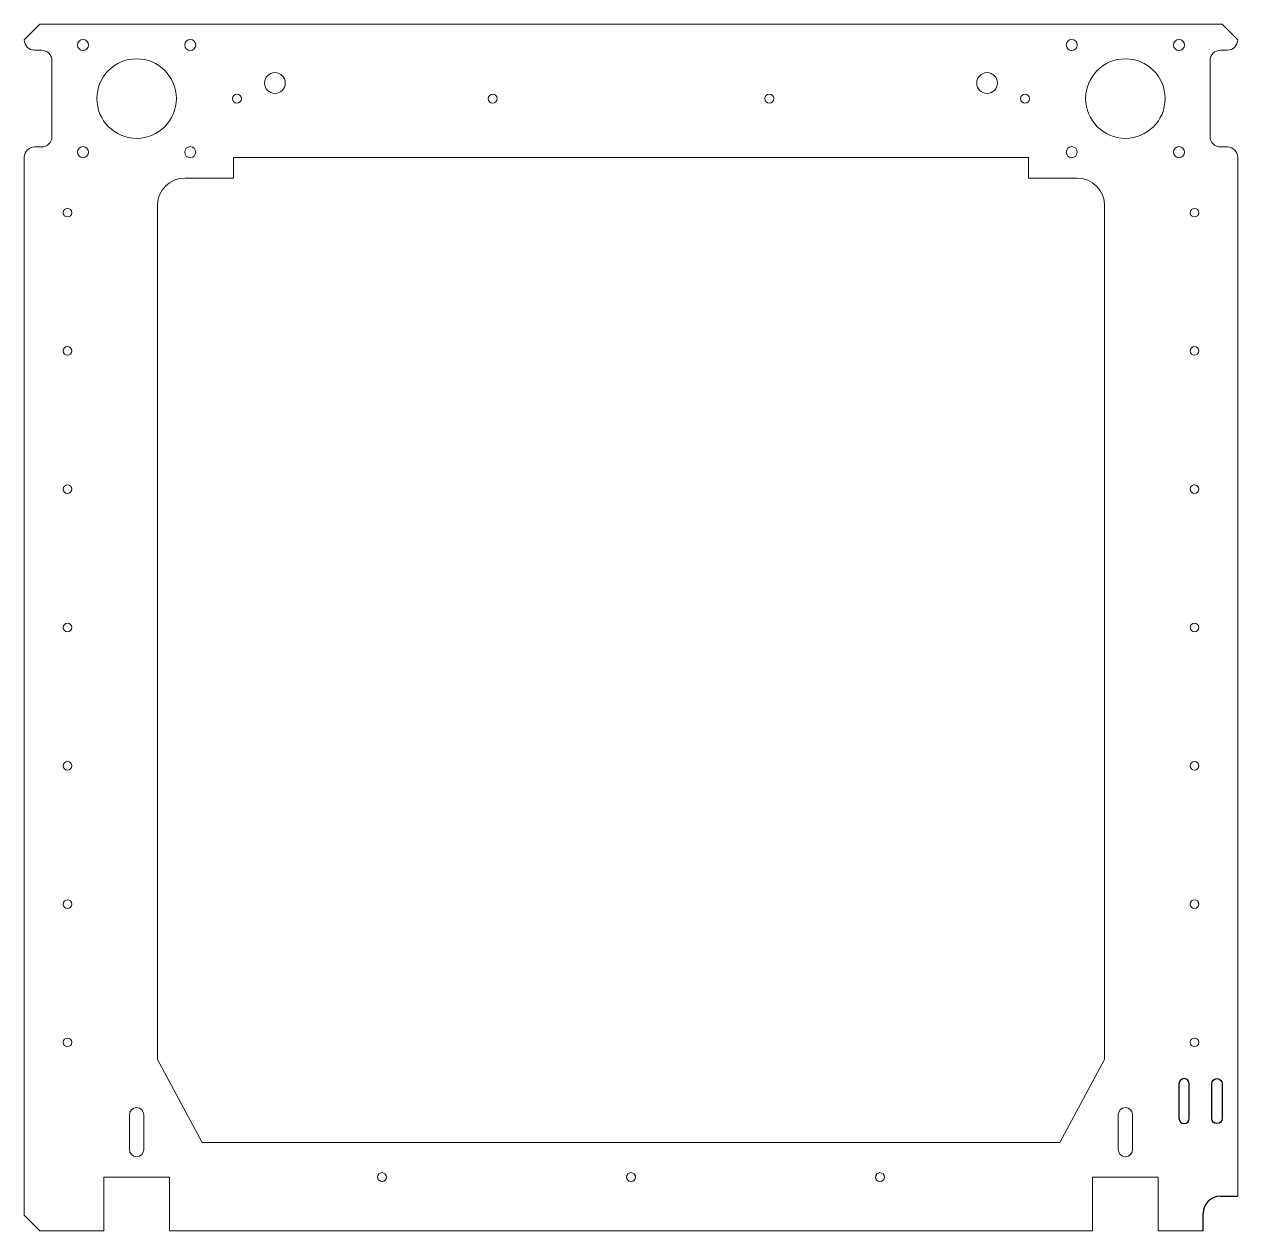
# Model space of a CAD drawing. Header units: millimetres. Extents: x 0 to 351, y 0 to 349.
import ezdxf

# ---------------------------------------------------------------- set-up
doc = ezdxf.new("R2010")
doc.units = ezdxf.units.MM

msp = doc.modelspace()

# ---------------------------------------------------------------- linework, layer by layer
at = {"color": 7, "linetype": 'Continuous', "lineweight": 15}
for p, q in [((4.5, 349), (0, 344.5)), ((346.5, 349), (4.5, 349)), ((351, 344.5), (346.5, 349)), ((3, 341.5), (5, 341.5)), ((348, 341.5), (346, 341.5)), ((8, 316.5), (8, 338.5)), ((343, 316.5), (343, 338.5)), ((3, 313.5), (5, 313.5)), ((348, 313.5), (346, 313.5)), ((0, 310.5), (0, 4.5)), ((60.5, 310.5), (60.5, 304.5)), ((290.5, 310.5), (60.5, 310.5)), ((290.5, 304.5), (290.5, 310.5)), ((351, 10), (351, 310.5)), ((60.5, 304.5), (46.5, 304.5)), ((304.5, 304.5), (290.5, 304.5)), ((38.5, 296.5), (38.5, 49.5)), ((312.5, 49.5), (312.5, 296.5)), ((38.5, 49.5), (51.5, 25.5)), ((299.5, 25.5), (312.5, 49.5)), ((30.4, 33.5), (30.4, 23.5)), ((34.6, 23.5), (34.6, 33.5)), ((316.4, 33.5), (316.4, 23.5)), ((320.6, 23.5), (320.6, 33.5)), ((51.5, 25.5), (299.5, 25.5)), ((42, 15.5), (23, 15.5)), ((23, 15.5), (23, 0)), ((42, 0), (42, 15.5)), ((309, 15.5), (309, 0)), ((328, 15.5), (309, 15.5)), ((328, 0), (328, 15.5)), ((0, 4.5), (4.5, 0)), ((4.5, 0), (23, 0)), ((42, 0), (309, 0)), ((328, 0), (341, 0))]:
    msp.add_line(p, q, dxfattribs=at)
for p, q in [((346, 10), (351, 10)), ((341, 0), (341, 5))]:
    msp.add_line(p, q)
at = {"color": 7}
for points in [[(337, 32.5), (337, 42.5, 1), (334, 42.5), (334, 32.5, 1)], [(346.5, 32.5, -1), (343.5, 32.5), (343.5, 42.5, -1), (346.5, 42.5)]]:
    msp.add_lwpolyline(points, format="xyb", close=True, dxfattribs=at)
at = {"color": 7, "linetype": 'Continuous', "lineweight": 15}
for centre, radius in [((17, 343), 1.6), ((48, 343), 1.6), ((303, 343), 1.6), ((334, 343), 1.6), ((32.5, 327.5), 11.5), ((318.5, 327.5), 11.5), ((72.5, 332), 3), ((278.5, 332), 3), ((61.5, 327.5), 1.3), ((135.5, 327.5), 1.3), ((215.5, 327.5), 1.3), ((289.5, 327.5), 1.3), ((17, 312), 1.6), ((48, 312), 1.6), ((303, 312), 1.6), ((334, 312), 1.6), ((12.5, 294.5), 1.25), ((338.5, 294.5), 1.25), ((12.5, 254.5), 1.25), ((338.5, 254.5), 1.25), ((12.5, 214.5), 1.25), ((338.5, 214.5), 1.25), ((12.5, 174.5), 1.25), ((338.5, 174.5), 1.25), ((12.5, 134.5), 1.25), ((338.5, 134.5), 1.25), ((12.5, 94.5), 1.25), ((338.5, 94.5), 1.25), ((12.5, 54.5), 1.25), ((338.5, 54.5), 1.25), ((103.5, 15.5), 1.3), ((175.5, 15.5), 1.3), ((247.5, 15.5), 1.3)]:
    msp.add_circle(centre, radius, dxfattribs=at)
for centre, radius, start, end in [((3, 344.5), 3, 180, 270), ((348, 344.5), 3, 270, 0), ((5, 338.5), 3, 0, 90), ((346, 338.5), 3, 90, 180), ((5, 316.5), 3, 270, 0), ((346, 316.5), 3, 180, 270), ((3, 310.5), 3, 90, 180), ((348, 310.5), 3, 0, 90), ((46.5, 296.5), 8, 90, 180), ((304.5, 296.5), 8, 0, 90), ((32.5, 33.5), 2.1, 0, 180), ((318.5, 33.5), 2.1, 0, 180), ((32.5, 23.5), 2.1, 180, 0), ((318.5, 23.5), 2.1, 180, 0)]:
    msp.add_arc(centre, radius, start, end, dxfattribs=at)
msp.add_arc((346, 5), 5, 90, 180)

doc.saveas('drawing.dxf')
